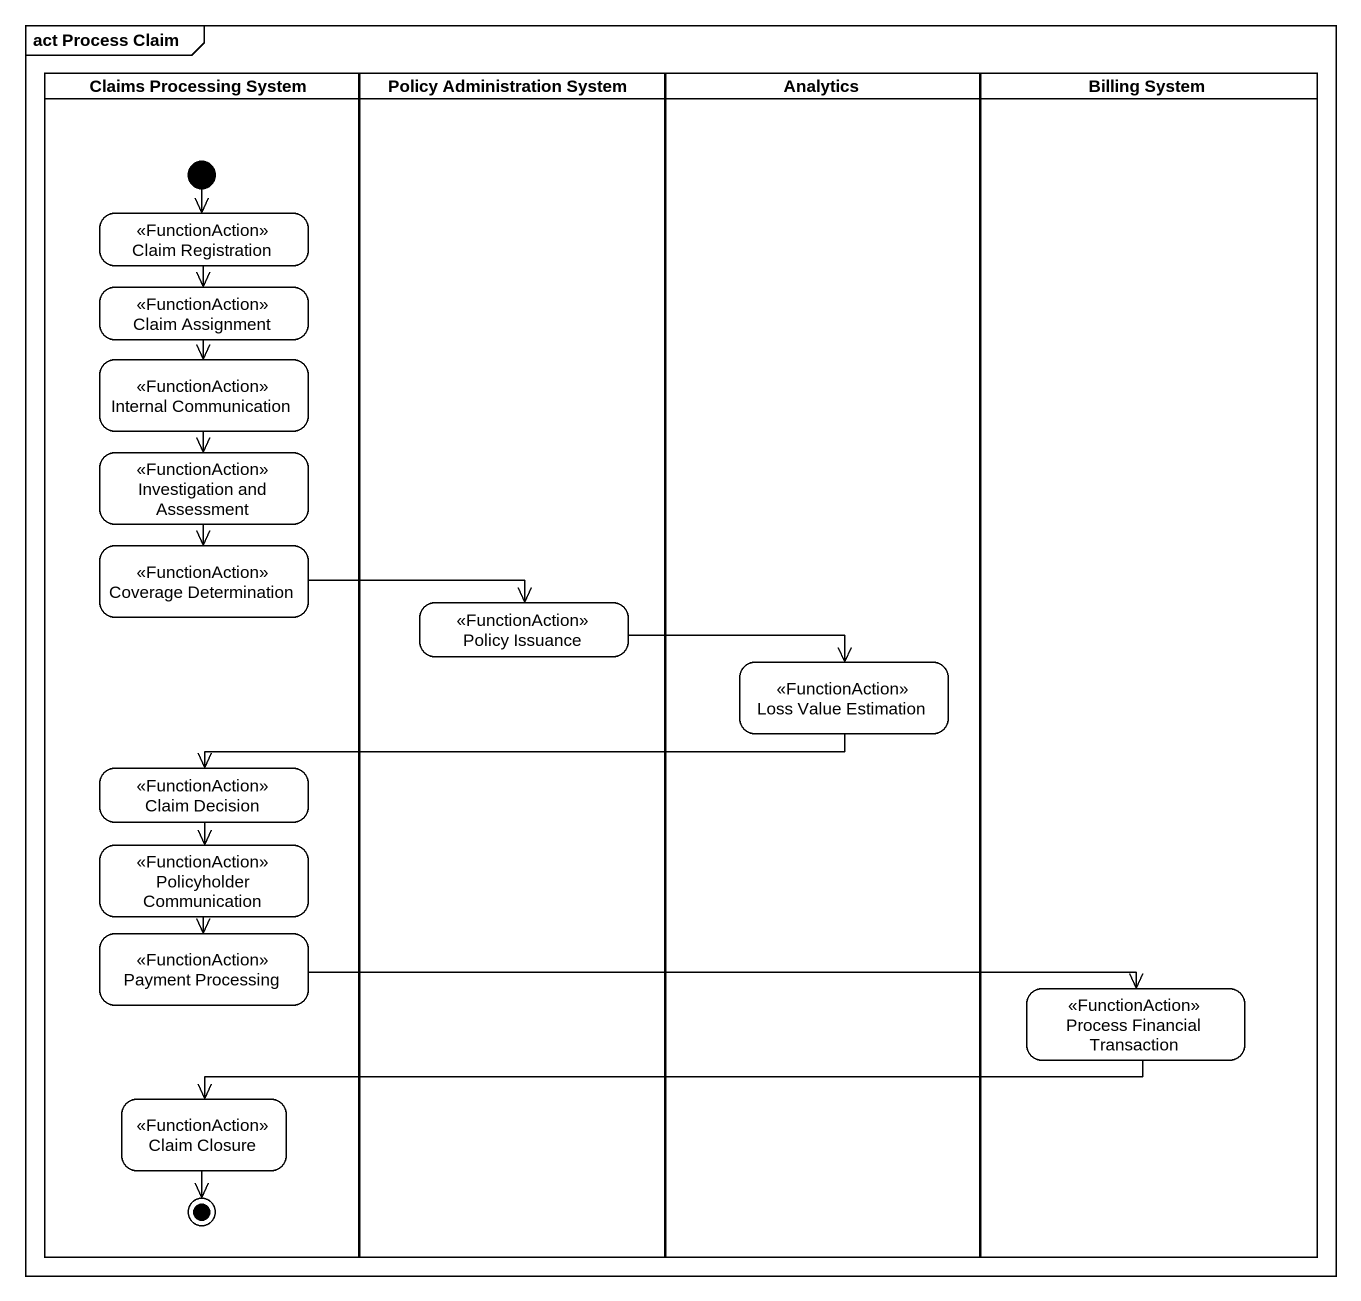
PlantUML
@startuml
mainframe act Process Claim
hide empty description
state "Claims Processing System" as Claims_Processing_System <<partition>> {
  state "Claim Registration" as Claim_Registration <<FunctionAction>>
  state "Claim Assignment" as Claim_Assignment <<FunctionAction>>
  state "Internal Communication" as Internal_Communication <<FunctionAction>>
  state "Investigation and Assessment" as Investigation_and_Assessment <<FunctionAction>>
  state "Coverage Determination" as Coverage_Determination <<FunctionAction>>
  state "Claim Decision" as Claim_Decision <<FunctionAction>>
  state "Policyholder Communication" as Policyholder_Communication <<FunctionAction>>
  state "Payment Processing" as Payment_Processing <<FunctionAction>>
  state "Claim Closure" as Claim_Closure <<FunctionAction>>
  [*] --> Claim_Registration
  Claim_Closure --> [*]
}
state "Policy Administration System" as Policy_Administration_System <<partition>> {
  state "Policy Issuance" as Policy_Issuance <<FunctionAction>>
}
state Analytics <<partition>> {
  state "Loss Value Estimation" as Loss_Value_Estimation <<FunctionAction>>
}
state "Billing System" as Billing_System <<partition>> {
  state "Process Financial Transaction" as Process_Financial <<FunctionAction>>
}
Claim_Registration --> Claim_Assignment
Claim_Assignment --> Internal_Communication
Internal_Communication --> Investigation_and_Assessment
Investigation_and_Assessment --> Coverage_Determination
Coverage_Determination -right-> Policy_Issuance
Policy_Issuance -right-> Loss_Value_Estimation
Loss_Value_Estimation -left-> Claim_Decision
Claim_Decision --> Policyholder_Communication
Policyholder_Communication --> Payment_Processing
Payment_Processing -right-> Process_Financial
Process_Financial -left-> Claim_Closure
@enduml
